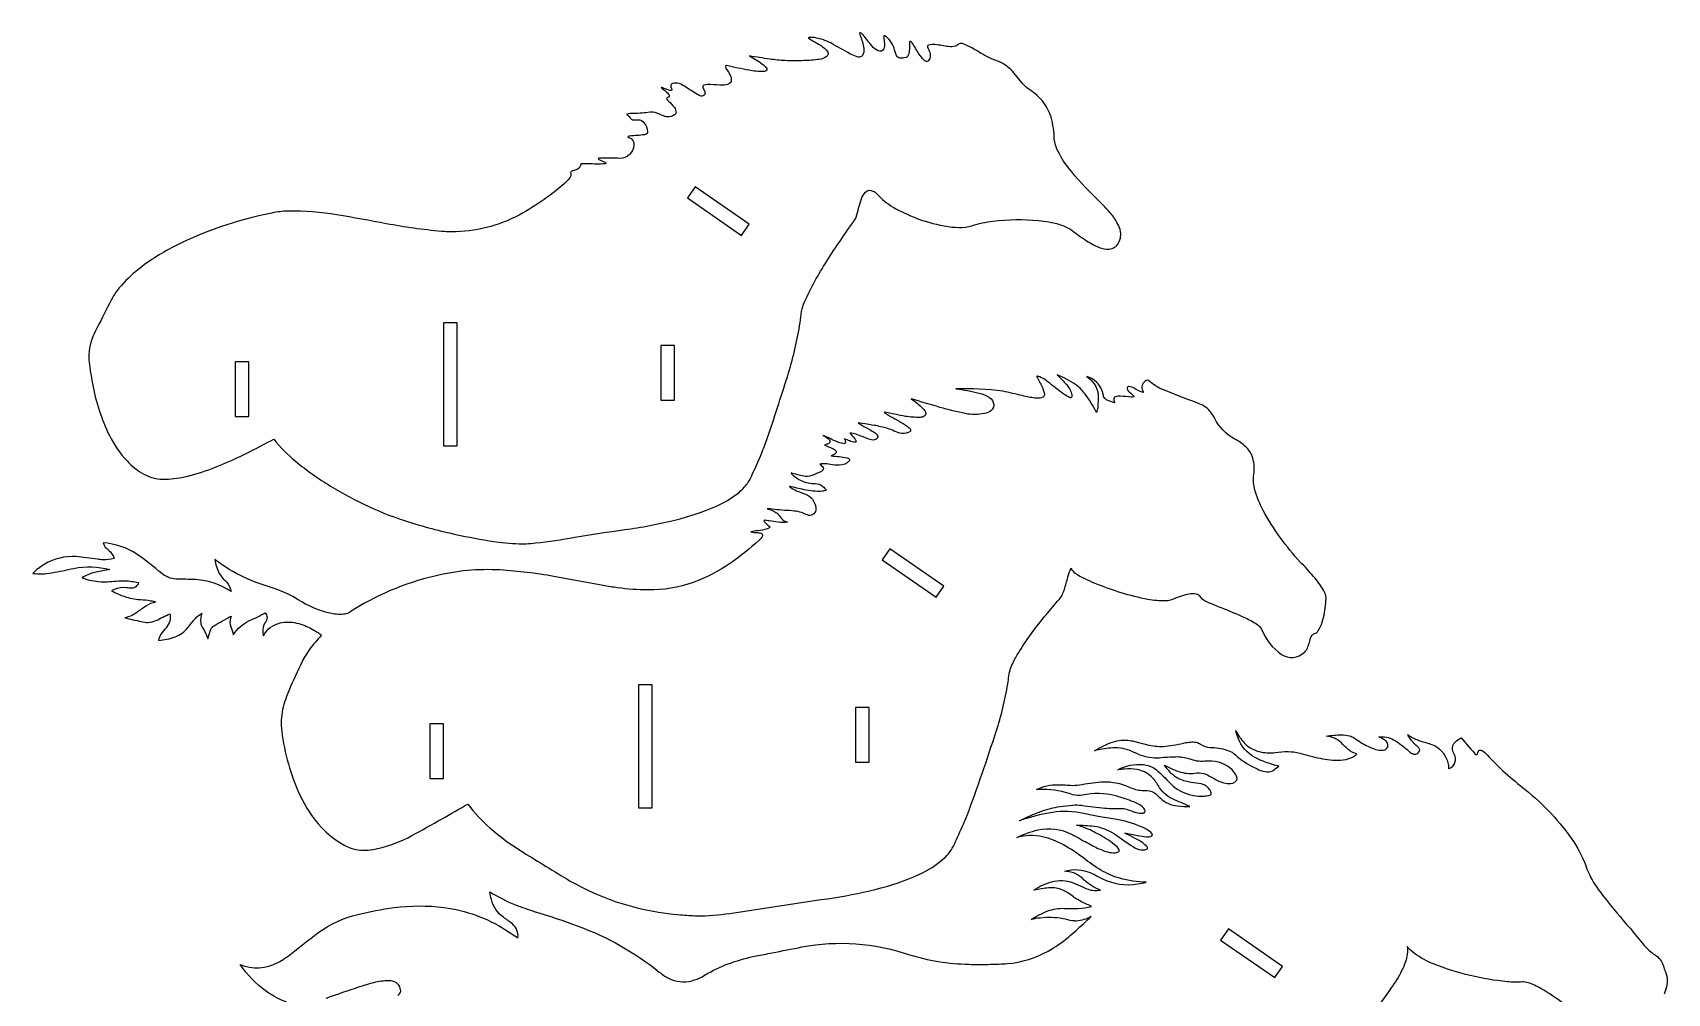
# Model space of a CAD drawing. Extents: x -1625 to 1409, y -1122 to 1412.
# Drawn here: x -448 to 987, y 569 to 1412 of the extents above; entities that cross this region are included whole.
import ezdxf

# ---------------------------------------------------------------- set-up
doc = ezdxf.new("R2010")
doc.units = 0
doc.header["$MEASUREMENT"] = 0
doc.layers.get('0').update_dxf_attribs({"linetype": 'CONTINUOUS'})

msp = doc.modelspace()

# ---------------------------------------------------------------- linework, layer by layer
for points in [[(28.2, 1291.6, 0.045765), (25.5, 1290.8, 0.085392), (24.4, 1290, 0.270084), (24.4, 1289, -0.155524), (24.4, 1286.6, -0.106179), (21.4, 1282.2, -0.059849), (-20.8, 1252.2, -0.12135), (-80, 1237.5, -0.018777), (-89, 1237.9, -0.02375), (-137.4, 1244.6, 0.007388), (-180.8, 1252.4, 0.041253), (-223.6, 1255.7, 0.04256), (-238, 1254, 0.070776), (-325.9, 1223.4, 0.054023), (-359.5, 1200.9, 0.061178), (-375.3, 1183.5, 0.035664), (-380.5, 1174.5, -0.006169), (-392.7, 1150.5, 0.10457), (-398.6, 1129.9, 0.045088), (-398.3, 1123.2, 0.009362), (-395.4, 1104.4, 0.067318), (-380.5, 1058.7, 0.069149), (-365, 1036.3, 0.070385), (-350.3, 1024.7, 0.124563), (-333.5, 1020.4, 0.062804), (-314.6, 1022.4, 0.03693), (-290.3, 1029.7, 0.027852), (-256.8, 1044.7, -0.002601), (-236.2, 1055.4, 0.051242), (-217, 1036, 0.037033), (-186.4, 1014.3, 0.063555), (-117, 982.6, 0.027573), (-72.3, 971, 0.018205), (-38.8, 965, 0.037736), (-14.6, 963.7, 0.019133), (-6.4, 964.3, 0.014206), (28.1, 969.3, -0.010694), (71.8, 976, 0.025676), (115.9, 984.4, 0.041068), (152.4, 996.7, 0.05122), (170.1, 1007.1, 0.059607), (178.8, 1015.6, 0.066934), (183.8, 1024.4, 0.005853), (193.2, 1046.1, 0.020313), (198.1, 1059.4, 0.004539), (215.7, 1113.7, 0.033882), (225.8, 1157.9, -0.009899), (227.1, 1167.6, -0.058154), (229.7, 1176, -0.0364), (249.1, 1211.6, -0.014394), (274.2, 1248.6, 0.068044), (275.1, 1250.5, -0.011916), (279.4, 1265.7, -0.100766), (283.2, 1272.4, -0.334065), (289.7, 1273.3, -0.093819), (293.2, 1270.8, 0.073989), (307.4, 1259.2, 0.099729), (359, 1241.7, 0.047178), (371.1, 1241.6, 0.056264), (376.5, 1242.8, -0.056071), (395, 1246.8, -0.052406), (435.2, 1247.5, -0.040053), (453, 1244.2, -0.06295), (463, 1239.7, 0.009215), (475.6, 1230.7, 0.041703), (488.3, 1223.8, 0.111318), (497.1, 1222.2, 0.24613), (505.2, 1227.7, 0.210201), (506.6, 1239.4, 0.072373), (503.9, 1245.8, 0.049684), (497.7, 1254.6, 0.020699), (485.5, 1267, -0.032231), (461.3, 1293.7, -0.057584), (451.2, 1310.2, -0.067565), (448.9, 1318.6, 0.063282), (446, 1338.2, 0.149728), (431.5, 1359.3, 0.017309), (424.9, 1364, -0.050117), (421.3, 1367.4), (413.5, 1377.2, 0.100712), (401.3, 1386.5, 0.029824), (396.7, 1388.2, -0.040943), (387.4, 1392.6, -0.004163), (376.5, 1399, 0.046669), (368.9, 1402.5, 0.152031), (365.4, 1402.6, 0.127881), (363.7, 1401.3, -0.116879), (362.3, 1400.4, -0.102905), (356, 1400.1, 0.00781), (344.4, 1401.9, 0.118057), (338.4, 1401.3, 0.452792), (337.7, 1399.3, -0.041071), (339.6, 1395.3, -0.236998), (338.6, 1387.9, -0.392635), (335.9, 1387.3, -0.074806), (334.9, 1388, -0.070029), (330.1, 1393.8, 0.013525), (324.1, 1403.3, 0.066694), (322.7, 1404.7, 0.363856), (322.1, 1404.5, 0.087247), (321.9, 1402.7, -0.064556), (321.1, 1393.9, -0.125783), (319.8, 1391.2, -0.111228), (318.8, 1390.6, -0.13889), (313.3, 1390, -0.206783), (310.5, 1392.3, -0.046443), (308.2, 1398.7, 0.172416), (300.2, 1409.7, 0.592582), (299.2, 1408.7, 0.011999), (299.9, 1403, -0.11036), (299.3, 1398.1, -0.408153), (294.4, 1396.3, -0.107605), (288.8, 1400.7, -0.005633), (281.2, 1410.4, 0.089906), (278.8, 1412.3, 0.400838), (278, 1411.9, 0.122856), (278.4, 1409.7, -0.069238), (281.8, 1398.4, -0.148336), (280.5, 1392.4, -0.244572), (277.8, 1390.9, -0.078726), (275.9, 1391.1, -0.059878), (269.9, 1393.6, 0.004281), (252.6, 1403.3, 0.080643), (238.3, 1408, 0.060639), (233.3, 1408, 0.516318), (233.1, 1407.6, 0.100556), (233.6, 1407.1, -0.007739), (243.6, 1401.3, -0.023764), (247.3, 1398.7, -0.091897), (250.1, 1395.1, -0.403661), (248.6, 1391, -0.085014), (242.6, 1388.9, -0.035292), (229, 1387.8, -0.011492), (212.6, 1387.8, -0.023477), (199.1, 1389.1, -0.00305), (181.3, 1391.9, -0.03964), (192.8, 1384.7, -0.030091), (195.5, 1382.4, -0.07111), (196.6, 1380.6, -0.438074), (195.7, 1378.7, -0.093632), (193.1, 1378.2, -0.045101), (181, 1379.3, -0.009395), (161.2, 1383.4, 0.225978), (160.4, 1383.2, 0.200152), (160.7, 1381.3, -0.042099), (164.9, 1373.7, -0.101956), (165.4, 1370.3, -0.259277), (163.2, 1367.4, -0.104089), (158.2, 1366.3, -0.019524), (147.1, 1366.8, 0.088616), (141.4, 1366.2, 0.45428), (140.5, 1363.9, -0.02235), (142.1, 1360.4, -0.612701), (138.9, 1356.7, -0.086216), (135.4, 1358.2, -0.005051), (125.2, 1364.8, 0.055097), (119.6, 1367.6, 0.145317), (113.8, 1367.8, 0.11207), (112.5, 1366.9, 0.185859), (112.2, 1365.5, 0.065549), (113.1, 1362.6, -0.192725), (113, 1361.7, -0.222072), (112.8, 1361.5, -0.080526), (111.3, 1361.6, -0.004875), (106.4, 1363.4, 0.091508), (103.9, 1364.2), (103.9, 1364.2, 0.033077), (107.7, 1361, -0.06428), (110.8, 1357.7, -0.399963), (110.4, 1355.8, 0.073702), (108.7, 1355.2, 0.277808), (108.8, 1354, 0.086398), (110.3, 1352.3, -0.014232), (115.4, 1346.7, -0.180318), (116.9, 1342.4, -0.205004), (115.6, 1340.3, -0.219208), (109.1, 1338.4, -0.066459), (106.4, 1339.1), (100.8, 1341.5, 0.161298), (92.1, 1342.3, -0.034923), (85.4, 1341.6, -0.012629), (76.3, 1341.3, 0.084237), (73.9, 1340.8, 0.492802), (74, 1340.3, -0.076611), (77.1, 1337, 0.175027), (79.4, 1335.8, 0.079902), (83.6, 1335.9, -0.231384), (88.7, 1333.2, -0.15017), (91.9, 1325.4, -0.109203), (91.5, 1323.9, -0.162137), (89.1, 1322.8, -0.044015), (82.8, 1322.1, 0.004798), (76.2, 1321.6, 0.062944), (74.8, 1321.2), (74.7, 1321, 0.211487), (75.4, 1320.3, -0.37312), (79.9, 1313.6, -0.400312), (67.4, 1302, 0.001561), (51.7, 1302.3, 0.028338), (49.1, 1302.1, 0.234948), (48.5, 1301.8, 0.13758), (49.1, 1301.1, -0.01089), (54.6, 1298.7, -0.093151), (55.3, 1298.1, -0.401469), (55.2, 1297.6, -0.085621), (54.5, 1297.3, -0.041252), (46.7, 1297, 0.006826), (33.4, 1297.1), (33.4, 1297.1, -0.283141), (30.1, 1292.3, -0.062223)], [(182.6, 974, 0.01765), (188.6, 973.4, -0.083047), (192, 972.5, -0.375649), (192.7, 970.6, -0.108822), (189.6, 966.4, -0.029413), (164.3, 946.4, -0.061178), (131.9, 929.6, -0.088262), (92.3, 923.1, -0.034462), (65.6, 925, -0.00988), (52.9, 926.9), (9.5, 934.9, 0.029439), (-37.4, 940.6, 0.07433), (-94.7, 935.3, 0.087098), (-170.4, 903, -0.107805), (-174.9, 901.7, -0.072482), (-187.1, 902.7, -0.083169), (-214.8, 914.5, 0.051413), (-234.2, 923.8, -0.01305), (-255.1, 931, -0.05714), (-281.5, 945.2, -0.010862), (-287.9, 949.8, 0.084035), (-284, 937.6, 0.084828), (-279.1, 931.6, -0.121548), (-274.1, 923.8, -0.040926), (-273.7, 921.6, 0.132627), (-304.6, 932.1, 0.006149), (-322.2, 932.6, -0.152205), (-334.4, 937.4, 0.025742), (-356.3, 954.4, 0.132101), (-385.9, 964.4, 0.14683), (-383.1, 959.7, -0.010952), (-379.5, 956.4, -0.109544), (-376.4, 950.8, -0.098304), (-386.1, 949.5, -0.026079), (-391, 950, 0.02559), (-410, 952.3, 0.152656), (-437.2, 945.6, 0.057033), (-447.8, 937.6, 0.07184), (-431.1, 938.1, 0.005383), (-411.7, 942, -0.108055), (-380.1, 941.1, -0.022149), (-392.5, 938.7, 0.054939), (-399.5, 936.3, 0.017868), (-404.5, 933.8, 0.099946), (-382.1, 930.3, -0.020417), (-366.9, 931.1, -0.054843), (-354.9, 929.5, -0.127435), (-357.4, 925.8, -0.154716), (-360.9, 924.6, -0.042023), (-365.8, 925, 0.135898), (-376.3, 923.5, 0.045196), (-378.5, 922.2, 0.015402), (-367.6, 917.5, 0.086552), (-353.3, 914.7, -0.02853), (-344, 913.6, -0.030218), (-339.8, 912.5, 0.092201), (-348.5, 908.8, 0.012182), (-356.4, 903.3, -0.097489), (-367, 898.6, 0.001872), (-352.6, 895.3, 0.046271), (-346.3, 894.5, 0.101332), (-339.6, 896.2, -0.014141), (-327.4, 902.1, -0.118694), (-327.4, 895.7, -0.100278), (-330.7, 889.9, 0.039345), (-335.3, 884.3, 0.099743), (-337.3, 878.8, 0.064327), (-322.8, 881.8, 0.13033), (-311.5, 890, -0.026601), (-305, 898.1, -0.069858), (-299.2, 902.6, 0.117293), (-300.3, 894.3, 0.090339), (-299.1, 890.9, -0.016754), (-295.3, 883.3, -0.047036), (-294.2, 880.1, -0.007849), (-291.6, 888, -0.161317), (-288.6, 891.7, -0.003536), (-273.7, 900.1, 0.11454), (-274.5, 892.6, 0.082027), (-273.3, 889.2, -0.024732), (-272, 885.6, -0.047016), (-271.7, 883.8, -0.127981), (-258, 896, 0.031193), (-243.6, 903, -0.100056), (-242.1, 899.1, -0.182431), (-243.7, 894.4, 0.190044), (-245.8, 885.7, 0.046811), (-245.2, 882.7, -0.22884), (-230.7, 894.1, -0.120494), (-216.1, 894, -0.066101), (-202.4, 888.6, -0.014502), (-197.3, 885.6, -0.092022), (-194.6, 883.1, 0.024673), (-204.5, 871.3, 0.038296), (-211.3, 860.3, 0.012444), (-222.8, 835, 0.043213), (-228.4, 818.1, 0.080094), (-229.2, 799.2, 0.078303), (-213.2, 742.8, 0.075992), (-194.3, 714.5, 0.068794), (-176.7, 700.4, 0.024706), (-170.6, 697.2, 0.118126), (-153.3, 694.7, 0.040982), (-145.1, 696, 0.069539), (-115, 707.4, 0.00617), (-88.5, 722.1, -0.002561), (-65.8, 735, 0.052301), (-46.5, 714.3, 0.04448), (-17.4, 692.8, 0.001777), (23.5, 667.8, 0.111888), (120.7, 637.9, 0.011711), (135.3, 637, 0.043792), (164, 639.1, -0.003277), (255.5, 652.8, 0.024857), (296.8, 661.4, 0.045516), (333.8, 675.1, 0.075518), (353.3, 688.6, 0.094162), (362, 701.6, -0.007569), (370.1, 719.7, 0.011841), (372.3, 725.1, 0.00842), (385.5, 761.8, 0.003798), (397.9, 798.8, 0.035024), (408.1, 840.7, 0.007881), (409, 847.8, -0.077883), (413.1, 860.1, -0.024608), (418.4, 869.4, -0.034388), (441.7, 901.3, -0.006311), (453.3, 914.9, 0.067531), (456, 919.1, 0.019254), (457.7, 923.5, 0.015085), (460.8, 934.4, -0.012002), (463.4, 942.1, 0.122394), (467.3, 937.8, 0.051584), (484.5, 929.1, 0.048953), (530.9, 915, 0.046076), (546.7, 913.7, 0.084431), (552.7, 914.9, -0.048405), (567.3, 919.7, -0.112977), (573.5, 919.7, -0.201127), (576.8, 917, 0.060267), (578, 915.7, 0.051245), (584.8, 911.9, 0.016775), (595.4, 907.6, -0.007083), (615.8, 899, -0.033971), (626.7, 893, -0.121555), (630.8, 888.7, 0.151862), (648.2, 866.5, 0.349199), (668.4, 868.3, 0.054214), (670.4, 870.8, 0.074047), (673.7, 880.7, -0.105201), (675.4, 883.8, -0.131615), (678, 885, 0.131162), (679.8, 886.3, 0.066959), (682.5, 890.9, 0.078626), (686.6, 907.3, 0.034123), (687.4, 915.7, 0.1358), (685.2, 922.8, 0.051246), (676.4, 935, 0.012534), (664.8, 947.6, -0.06291), (632.3, 992.8, -0.058346), (624.6, 1012.3, -0.099086), (624.3, 1026.3, 0.103753), (622.6, 1040.4, 0.116919), (617.1, 1048.7, 0.063367), (607.2, 1055.6, -0.147917), (589.8, 1073.6, 0.057846), (584.1, 1081.5, 0.082299), (578.9, 1085.3, 0.018825), (573.3, 1087.7, -0.013667), (544.1, 1099, -0.070166), (531.5, 1106.9, 0.279584), (529.5, 1107, 0.337705), (526, 1099), (526.9, 1097.2, -0.137021), (527, 1096.5, -0.294462), (526.2, 1096.6, -0.0505), (519, 1100.2, 0.135048), (514.1, 1101.6, 0.380433), (512.9, 1100.2, 0.203012), (513.5, 1098.2, 0.012223), (518.5, 1093.5, -0.279154), (518.8, 1092.7, -0.266862), (518.4, 1092.5, -0.077412), (516.3, 1092.4, 0.015618), (507.1, 1093.2, 0.084383), (502.5, 1092.7, 0.369443), (501, 1090.2, 0.009055), (501.8, 1087.3, -0.042889), (495.2, 1089.8, -0.06075), (493.2, 1091.3, -0.094619), (492.2, 1092.8, -0.04884), (491.4, 1096.5, 0.204825), (480.5, 1109.4, 0.054023), (477.4, 1110.4, -0.068146), (483.9, 1104, -0.13977), (487.3, 1094.4, -0.037042), (487, 1083.1, -0.059965), (485.9, 1078.9, 0.040213), (475.4, 1095.8, 0.067193), (467.6, 1103.4, 0.05733), (451.3, 1112, -0.004586), (458.4, 1104.7, -0.071132), (463.2, 1097.8, -0.087223), (464.3, 1093.3, -0.210267), (463.8, 1092, -0.181614), (463.2, 1091.8, -0.083505), (461.3, 1092.5, -0.030799), (454.9, 1096.7, -0.005578), (441.9, 1106.8, 0.054343), (436.1, 1110.1, 0.031047), (434, 1110.9, 0.303669), (433.6, 1110.7, 0.303669), (433.5, 1110.3, -0.013291), (438.1, 1101.4, -0.035452), (440.2, 1095.5, -0.418375), (437.6, 1091.8, -0.094139), (431.8, 1091.5, -0.033226), (420.8, 1093.7, 0.008896), (403.6, 1097.5, 0.044225), (362.4, 1099.6, -0.031803), (382.9, 1095.9, -0.088983), (392, 1092, -0.200095), (395.8, 1086, -0.26575), (393.3, 1080.4, -0.122586), (387.6, 1078.1, -0.107483), (370.9, 1077.9, -0.025718), (348.5, 1083.4, 0.002583), (323.2, 1090.8, -0.059548), (333.3, 1082.7, -0.033576), (335.4, 1080, -0.130224), (336.1, 1077.4, -0.28517), (334.7, 1075.6, -0.113288), (331.1, 1074.6, -0.05069), (318.2, 1075.5, -0.014931), (299.5, 1079.3, 0.039856), (303.4, 1076.5, -0.014217), (318, 1068, -0.030608), (321.5, 1065.4, -0.147068), (322.8, 1063.2, -0.292635), (322.2, 1062, -0.171862), (315.2, 1060.5, -0.085533), (308.3, 1062.6, 0.05968), (296.7, 1066.4, 0.022366), (284.6, 1068.5, -0.010951), (276.6, 1069.9, 0.039813), (283.4, 1065.8, -0.016282), (290.9, 1061.5, -0.119726), (293.7, 1058.6, -0.357061), (292.6, 1055.4, -0.11107), (291.1, 1054.8, -0.136921), (286, 1055.5, 0.005217), (274.9, 1059.8, 0.076795), (269.5, 1060.8, -0.026095), (273.6, 1055.9, -0.068845), (274.9, 1053.7, -0.5124), (274, 1052.7, -0.071328), (269.3, 1053.9, 0.00999), (264.7, 1055.7, -0.059868), (265.6, 1053.3, -0.490615), (264.1, 1051.5, -0.070582), (257.1, 1053.6, -0.013494), (250.4, 1056.8, 0.02499), (245.8, 1058.7, -0.108111), (251.6, 1054.8, -0.439882), (251.2, 1051.9, -0.077658), (249.9, 1051.2, 0.015682), (247.1, 1050.3, -0.009452), (254.3, 1047.3, -0.098133), (257.3, 1045, -0.312432), (257.1, 1043.2, -0.122421), (255.6, 1041.9, -0.020118), (253, 1040.8, -0.030814), (267.2, 1039, -0.247196), (269.2, 1037.4, -0.249123), (268.9, 1036.3, -0.19784), (260.2, 1032.5, -0.049988), (252.4, 1033.3, 0.044824), (246.1, 1033.8, 0.049556), (243.1, 1033.5, -0.09315), (246, 1030.6, -0.350084), (245.2, 1027.7, -0.066439), (244.1, 1026.9, -0.038632), (239.7, 1025.1, -0.115483), (231.9, 1022.7, -0.050933), (229.1, 1022.9, -0.032011), (217.8, 1025.9, 0.082858), (220.2, 1023.2, 0.119383), (232.9, 1017, 0.046208), (239.1, 1016.5, -0.176906), (245.6, 1014, -0.030645), (248.9, 1010.6, -0.067123), (245, 1009.7, -0.066685), (229.2, 1011.1, -0.005513), (216.4, 1014.1, 0.153889), (218, 1012.6, 0.057842), (224.3, 1009.6), (231.9, 1006.5, -0.296108), (239.5, 993.2, -0.489621), (232.2, 988.9, -0.063653), (228.5, 990.5, 0.067642), (222.5, 992.1, 0.023287), (214.3, 992.8, -0.007783), (197, 994.4, -0.073618), (204.4, 991.2, -0.104716), (208.3, 987.2, 0.120615), (211.9, 983.7, 0.05159), (214.7, 982.5, -0.060479), (206.6, 982.5, -0.015883), (198.6, 983.7, 0.033163), (194.6, 984.2, 0.303377), (194.1, 983.9, 0.303377), (194.1, 983.3, 0.037652), (195.3, 981.9, 0.028635), (199.5, 978.4, -0.167251), (196.9, 976.7, -0.04756), (188.5, 975.1, 0.022912)]]:
    msp.add_lwpolyline(points, format="xyb", close=True)
for points in [[(181, 1244.2), (133.7, 1277), (126.9, 1267.2), (174.2, 1234.3)], [(-75.1, 1157.6), (-87.1, 1157.6), (-87.1, 1049.6), (-75.1, 1049.6)], [(115.6, 1137.7), (103.6, 1137.7), (103.6, 1089.7), (115.6, 1089.7)], [(-258.1, 1123.3), (-270.1, 1123.3), (-270.1, 1075.3), (-258.1, 1075.3)], [(351.9, 926.5), (304.6, 959.3), (297.8, 949.5), (345.1, 916.6)], [(95.8, 839.9), (83.8, 839.9), (83.8, 731.9), (95.8, 731.9)], [(286.5, 820), (274.5, 820), (274.5, 772), (286.5, 772)], [(-87.2, 805.6), (-99.2, 805.6), (-99.2, 757.6), (-87.2, 757.6)], [(649.1, 592.6), (601.8, 625.5), (594.9, 615.6), (642.3, 582.8)]]:
    msp.add_lwpolyline(points, close=True)
for points in [[(-224.8, 561.2, -0.073814), (-242.6, 570.6, -0.089923), (-265.8, 594.3, 0.231402), (-232.5, 596.1, 0.046301), (-220.7, 603.8, -0.010595), (-197.5, 621.9, -0.093483), (-162.5, 638.2, -0.022408), (-130.7, 644.2, -0.063593), (-86.8, 644.3, -0.105366), (-32.8, 624.8, -0.011739), (-21.9, 617.6, 0.244852), (-26.6, 629.8, 0.017076), (-34.7, 635.7, -0.174603), (-45.2, 651.2, -0.040088), (-46.5, 658.1, 0.053484), (-24, 646.6, 0.016946), (-7.5, 640.9, -0.011275), (30.9, 628, -0.079761), (102.2, 587.6, 0.042669), (110.3, 582.1, 0.184617), (130.8, 580, 0.073079), (139.8, 583.5, 0.010143), (144.8, 586.6, -0.077466), (187.2, 601.7, -0.008294), (201.2, 604.4, -0.002048), (227.4, 609.6, -0.129787), (321, 603, 0.068698), (373.9, 594.4, 0.017049), (392.9, 594.4, 0.006651), (407.7, 595, 0.108482), (443.4, 606, 0.049659), (461.2, 618.2, 0.013223), (468, 624.1, 0.004931), (481.3, 636.4, -0.12232), (468.1, 632.4, -0.038295), (464.9, 632.6, -0.019785), (456.4, 634.4, 0.070803), (436.5, 635, 0.021199), (428.6, 633.8, -0.046135), (443.1, 641.2, -0.102521), (457.5, 643.5, 0.060237), (481.6, 645, 0.048051), (479.4, 646.3, -0.047651), (466.7, 652.9, 0.0388), (457.6, 659, 0.124115), (446.2, 661.5, 0.028349), (441.1, 661.2), (431, 659.6, -0.07817), (446.5, 666.8, -0.152169), (465.5, 666, -0.030845), (473.6, 662.3, 0.088928), (484.1, 659.2, 0.071439), (489.3, 659.6, -0.115922), (475.1, 668.4, 0.073118), (468.4, 673.6, 0.072571), (463.3, 675.3, 0.018274), (457.9, 676.1, -0.180739), (481, 674.6, -0.012361), (490.7, 669.7, 0.159025), (522.1, 665, 0.021987), (529.6, 666.4, -0.05908), (506.3, 669.9, -0.062738), (489.8, 677.1, -0.036683), (474.8, 687.5, 0.029221), (457, 699.2, 0.068833), (438.6, 706.3, 0.12348), (415.9, 705.6, -0.058484), (434.4, 712.4, -0.17112), (463.9, 708.7, -0.01834), (472.8, 703.8, 0.007839), (485.4, 697.1, 0.043634), (495.7, 693, 0.079402), (502.3, 692.4, 0.054508), (504.9, 693, 0.474546), (505.7, 695, 0.106137), (501.7, 699.4, 0.050727), (486.8, 709, 0.039084), (473.4, 715.1, 0.021841), (468.3, 716.5, -0.036845), (483.8, 715.7, -0.108252), (501.6, 708.8, 0.002804), (518.4, 697.4, 0.051985), (523.1, 695.2, 0.143367), (530.1, 695.4, 0.347744), (530.8, 696.6, 0.16424), (530.3, 697.6, 0.090236), (522.1, 703.8, 0.018122), (513.6, 708.1, -0.028444), (510.7, 709.5), (510.7, 709.6, -0.027185), (521.9, 707.6, 0.02939), (529.9, 706.4, 0.040727), (533, 706.5, 0.101553), (534.6, 707.3, 0.350812), (534.7, 708.9, 0.104903), (532, 711.5, 0.057569), (525.1, 715.2, 0.062917), (502.2, 721.9, -0.003756), (487.3, 724.2), (471.6, 727.3, 0.091707), (443.7, 727.2, 0.027574), (430.9, 724.3, 0.010133), (418.4, 720.5, -0.019345), (437.2, 728.7, -0.052311), (453.9, 732.9, -0.014005), (464.9, 734.2, -0.049983), (472.9, 734, 0.003046), (493.3, 731.5, 0.044691), (506.9, 731.3, -0.075203), (512.7, 730.4, -0.003986), (520.5, 727.7, 0.117913), (526.9, 727.1, 0.487541), (528.4, 729.9, 0.146335), (523.4, 734.6, 0.048946), (513.6, 738.8, 0.014104), (502.6, 742.3, 0.125144), (473.6, 742.8, -0.111025), (465.1, 743.3, 0.077233), (439.2, 748, 0.020813), (433.2, 747.8, -0.116459), (452.2, 752.1, -0.007046), (464.7, 751.5, 0.052828), (473.2, 752.3, -0.035822), (492.1, 754.6, -0.113588), (513.9, 750.3, 0.075337), (524.3, 747.2, 0.016658), (530.5, 746.9, -0.147693), (537.9, 744, -0.026124), (542, 740.2, 0.155137), (557.1, 733.4, 0.038), (567.8, 733, -0.004554), (552.6, 739.7, -0.154453), (540.2, 751.1, 0.071573), (533.8, 759.4, 0.152867), (521.2, 765.4, 0.05997), (510.6, 765.8, 0.014132), (504.6, 765.2, -0.145589), (526.8, 769.8, -0.132228), (538.2, 765.4, -0.032101), (550.5, 753.3, 0.209951), (579.1, 742, 0.030297), (584, 742.5, 0.140447), (586.5, 743.7, 0.178554), (586.6, 744.3, 0.130823), (585.6, 747.2, 0.202737), (578, 752.7, 0.004214), (569.1, 754, -0.053329), (558.8, 757, -0.099799), (551, 762.6, -0.016819), (545.5, 769.2, 0.050527), (560, 763.1, 0.110499), (573.9, 762.4, -0.123759), (582, 761.2, -0.018266), (591.5, 756.1, 0.087989), (601.8, 753, 0.239585), (608.7, 755.7, 0.143445), (609.3, 757.3, 0.134638), (607.1, 762.5, 0.230206), (587.1, 772.8, 0.042701), (581, 772.6, -0.112495), (567.3, 774.7, 0.083233), (555.2, 776.4, 0.019544), (541.3, 775.5, -0.112088), (524.1, 778.1, -0.008377), (515.4, 782, 0.115285), (498.1, 784.3, 0.043674), (484.3, 781.9, -0.052281), (500.1, 789.5, -0.116171), (515.2, 790.9, -0.027076), (519.6, 790), (532, 786.9, 0.084373), (546.6, 785.9, 0.028564), (564.4, 789, -0.031217), (569.6, 789.6, -0.046203), (573.5, 789.3, -0.105933), (577.2, 787.6, 0.155265), (585.6, 784.8, -0.087596), (600.4, 782.4, -0.10749), (606.4, 779.6, 0.072014), (622.1, 768.4, 0.015698), (628.4, 765.2, 0.075665), (635.5, 763.4, 0.169673), (641.8, 765.2, -0.012934), (645.9, 768.3, -0.067785), (624.5, 776.3, -0.182321), (610.2, 792.9, -0.02277), (608.1, 799.6, 0.061476), (615.6, 788.7, 0.157646), (630.7, 780.7, 0.082128), (642.9, 780.3, -0.032955), (654.1, 781.2, -0.05525), (664.3, 779.9, 0.015646), (682.1, 775.3, 0.056775), (700, 773.6, 0.086694), (709.9, 775.9, 0.088917), (714.5, 779.1, -0.109428), (706.5, 783.3, -0.01744), (700.9, 788.8, 0.150611), (687.6, 794.8, -0.028592), (700.8, 795.9, -0.05644), (708, 795, -0.07497), (712.2, 793.1, 0.03633), (724.1, 785.8, 0.05804), (733.6, 782.5, 0.127341), (738.9, 782.7, 0.481067), (741, 789.2, 0.101239), (738.2, 791.8, 0.009301), (733.7, 794, -0.163667), (746.6, 791.6, -0.043557), (753.6, 786.9, -0.015588), (761.3, 780.5, 0.152329), (765.3, 778.8, 0.214585), (768.5, 780.4, 0.073441), (769.5, 781.9, 0.192383), (769.4, 783.5, 0.090613), (767.3, 785.8, -0.058617), (760.7, 793.2, -0.031607), (759.1, 796.1, 0.077441), (768.2, 791.2, 0.014907), (779.2, 787.8, -0.118458), (786.7, 783.5, -0.212099), (795, 766.6), (795.2, 766.3, 0.299542), (795.4, 766.2, 0.453322), (799.9, 779, -0.130464), (798.4, 784.4, -0.19971), (800.6, 789.4, -0.062418), (806, 793.3), (814.6, 783.2, 0.0058), (818.4, 779, 0.13208), (819.5, 778.4, 0.31369), (820, 778.7, 0.020458), (821.2, 781.7, -0.349283), (822.8, 782.3, -0.324644), (824.5, 782.2, -0.027643), (828.7, 778.4, 0.043094), (862.1, 748, -0.072943), (904.8, 701.9, -0.06937), (916.4, 677.9, 0.064235), (926.5, 659.9, 0.014309), (931.2, 653.7, 0.012492), (954.2, 626, -0.004148), (965.7, 612.2, 0.061256), (974.6, 603.7, -0.009953), (978.3, 601.2, -0.163725), (983.8, 591.6, 0.033827), (985.6, 586.9, -0.140222), (986.8, 578.7, -0.067632), (984.2, 568.3, 0.014403)], [(896.2, 559.6, 0.030715), (875.9, 573.2, 0.046204), (864.7, 578.2, 0.070542), (859.8, 579, -0.055782), (846.5, 579.1, -0.069534), (782.3, 594.4, -0.054937), (765, 603.9, -0.062009), (758.7, 609.9, -0.11579), (757.1, 596.6, -0.057571), (749.5, 581.1, -0.014177), (744.4, 573.3, -0.001808), (729.1, 552.1, 0.048267)], [(-127.3, 567.4, 0.234932), (-124.8, 570.4, 0.35305), (-131.2, 579.3, 0.069636), (-135.5, 579.9, 0.068217), (-148.2, 578.3, 0.011631), (-161.1, 574.5, 0.003925), (-190.5, 564.5, -0.047624)]]:
    msp.add_lwpolyline(points, format="xyb")

doc.saveas('drawing.dxf')
